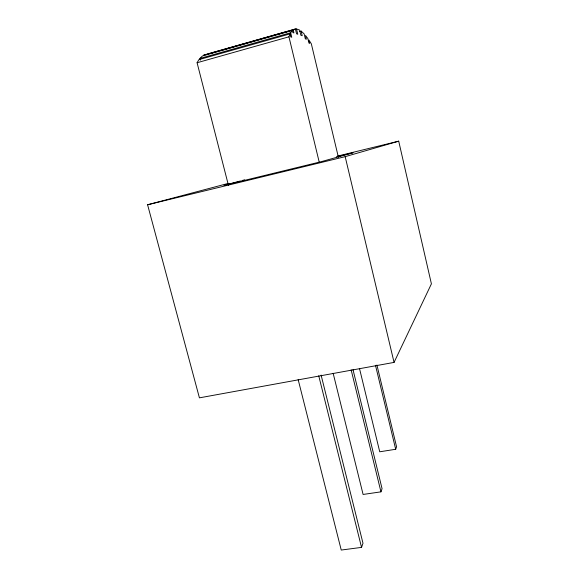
<?xml version="1.0" encoding="UTF-8"?>
<svg xmlns="http://www.w3.org/2000/svg" width="579" height="579" viewBox="0 0 579 579"><rect width="100%" height="100%" fill="white"/><g stroke="black" fill="none" stroke-linecap="round" stroke-linejoin="round"><path stroke-width="0.87" d="M298.163 379.607L341.241 550.05L361.542 547.387L362.99 543.254L321.099 375.076M333.157 373.303L363.098 494.452L380.953 491.846L382.06 488.683L352.995 369.576M359.523 368.62L379.737 451.786L395.689 449.275L396.564 446.771L376.922 365.031M319.34 162.656L288.943 36.81L290.028 33.879L198.865 59.68L197.084 62.742L228.466 185.425M228.336 183.391L147.594 204.771L199.422 397.845L394.06 362.403L431.406 283.855L398.707 141.167L337.463 156.12M290.028 33.879L290.752 36.94L291.758 37.251L290.672 32.742L292.366 30.463L292.88 32.576L293.922 32.931L293.169 29.804L295.399 28.979L296.564 33.821L297.787 34.233L296.52 28.95L289.601 30.911M200.312 60.223L199.864 58.472L202.44 55.989L292.366 30.463M205.357 54.412L203.613 55.237L293.169 29.804M147.594 204.771L345.178 156.656L398.707 141.167M206.812 54.144L295.399 28.979M211.834 53L214.425 52.262M216.155 51.77L218.746 51.039M222.206 50.055L224.797 49.316M226.527 48.824L236.891 45.886M238.62 45.394L247.262 42.94M250.721 41.956L253.312 41.218M255.042 40.725L259.363 39.502M262.815 38.518L265.406 37.787M267.136 37.295L269.727 36.557M273.187 35.572L275.778 34.841M277.507 34.349L287.879 31.404M199.864 58.472L290.672 32.742M299.365 31.57L301.094 31.078L304.127 33.85L305.328 38.873L306.392 39.22L305.488 35.442L307.847 38.511L308.925 43.049L309.722 43.295L308.947 40.052L311.328 43.794L338.397 157.264M197.084 62.742L288.943 36.81M240.379 180.981L223.95 185.381L321.15 161.693L353.016 152.784L336.363 156.844M242.109 180.518L244.7 179.83M296.52 28.95L299.625 30.065L300.877 35.268L302.202 35.717L301.094 31.078M318.739 375.8L361.542 547.387M351.135 369.807L380.953 491.846M375.496 365.327L395.689 449.275M345.178 156.656L394.06 362.403"/></g></svg>
